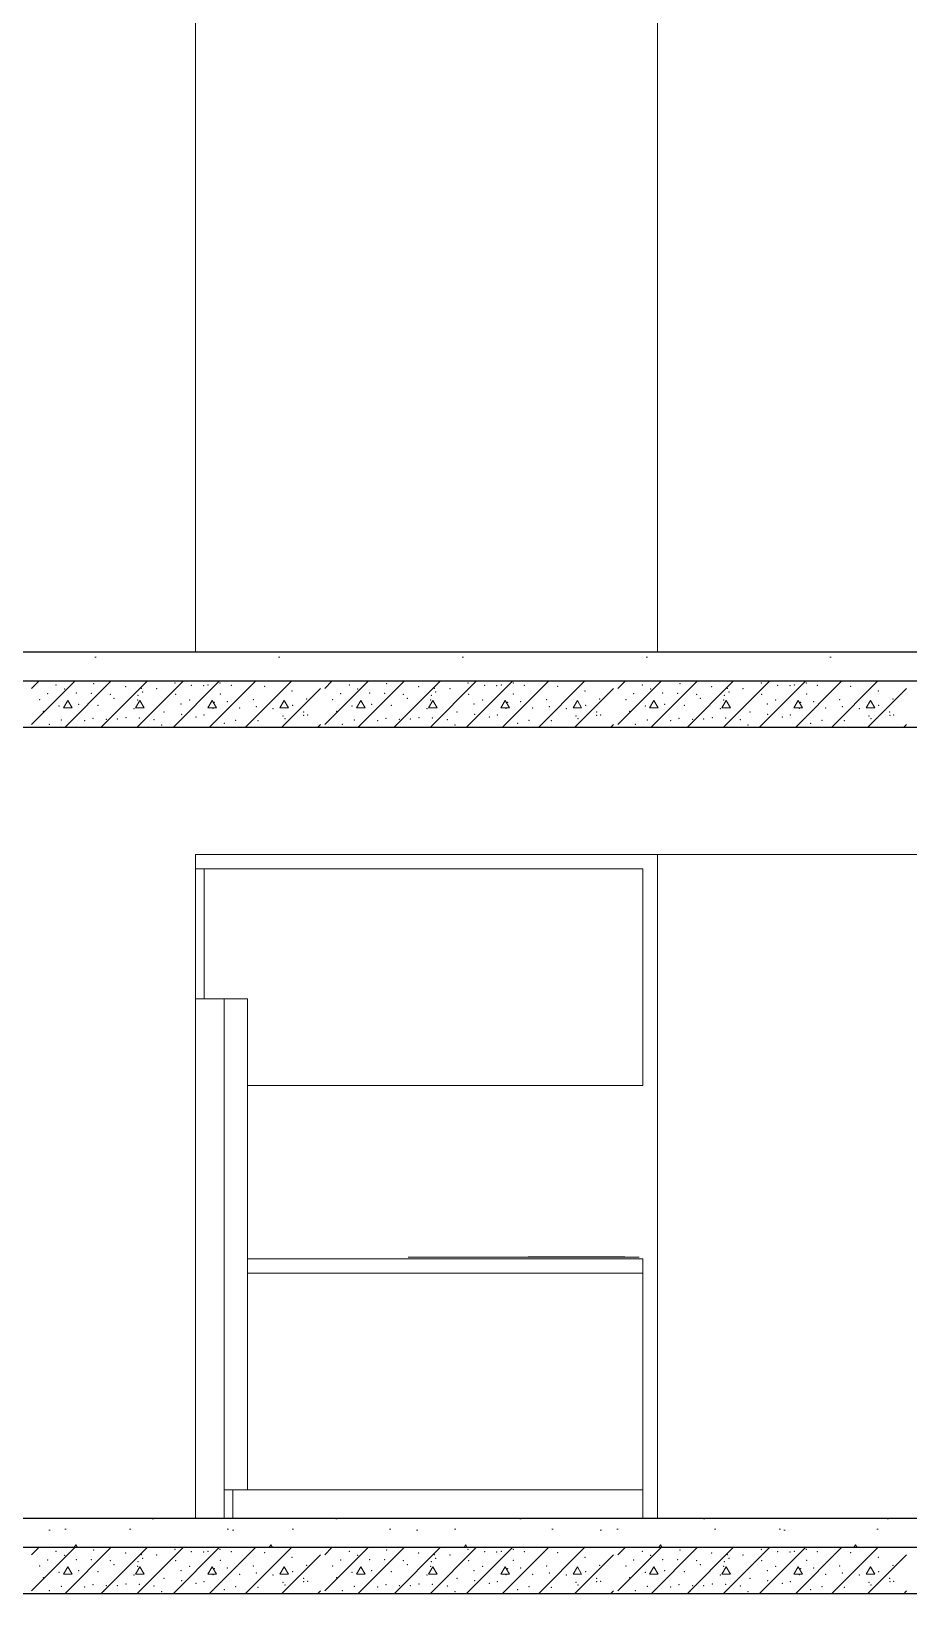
# Model space of a CAD drawing. Header units: millimetres. Extents: x 18162 to 7085488, y 72188 to 247925.
# Drawn here: x 4244244 to 4247283, y 110493 to 115903 of the extents above; entities that cross this region are included whole.
import ezdxf

# ---------------------------------------------------------------- set-up
doc = ezdxf.new("R2010")
doc.units = ezdxf.units.MM
doc.header["$MEASUREMENT"] = 0
for name, color, linetype in [('Archicad Doors', 7, 'Continuous'), ('Interior - Equipment', 7, 'Continuous'), ('Structural - Bearing', 7, 'Continuous')]:
    doc.layers.add(name, color=color, linetype=linetype)
pattern_1 = [(0, (4294986.6, 104752.7), (0, 1169.134), [73.125, -601.875]), (0, (4295324.1, 105337.3), (0, 1169.134), [73.125, -601.875]), (60, (4294986.6, 104752.7), (-1012.5, 584.567), [73.125, -601.875]), (60, (4295661.6, 104752.7), (-1012.5, 584.567), [73.125, -601.875]), (120, (4295059.7, 104752.7), (1012.5, 584.567), [73.125, -601.875]), (120, (4295734.7, 104752.7), (1012.5, 584.567), [73.125, -601.875]), (0, (4294986.58, 104865.2), (0, 225), [0, -225, 0, -337.5]), (45, (4295099.08, 104865.2), (-159.099, 159.099), [0, -168.75, 0, -281.25])]

# ---------------------------------------------------------------- blocks, each defined once
blk = doc.blocks.new('*X1282', base_point=(4294986.6, 104752.7))
at = {"layer": 'Structural - Bearing', "color": 7, "linetype": 'Continuous', "lineweight": 9}
for p, q in [((4244245.4, 113627.8), (4244270.3, 113652.7)), ((4244245.4, 113502.8), (4244395.3, 113652.7)), ((4244360.3, 113492.7), (4244520.3, 113652.7)), ((4244485.3, 113492.7), (4244645.3, 113652.7)), ((4244610.3, 113492.7), (4244770.3, 113652.7)), ((4244735.3, 113492.7), (4244895.3, 113652.7)), ((4244860.3, 113492.7), (4245020.3, 113652.7)), ((4244985.3, 113492.7), (4245145.3, 113652.7)), ((4245110.3, 113492.7), (4245245.4, 113627.8)), ((4245260.5, 113627.8), (4245285.4, 113652.7)), ((4245260.5, 113502.8), (4245410.4, 113652.7)), ((4245375.4, 113492.7), (4245535.4, 113652.7)), ((4245500.4, 113492.7), (4245660.4, 113652.7)), ((4245625.4, 113492.7), (4245785.4, 113652.7)), ((4245750.4, 113492.7), (4245910.4, 113652.7)), ((4245875.4, 113492.7), (4246035.4, 113652.7)), ((4246000.4, 113492.7), (4246160.4, 113652.7)), ((4246125.4, 113492.7), (4246260.5, 113627.8)), ((4246275.7, 113627.8), (4246300.5, 113652.7)), ((4246275.7, 113502.8), (4246425.5, 113652.7)), ((4246390.5, 113492.7), (4246550.5, 113652.7)), ((4246515.5, 113492.7), (4246675.5, 113652.7)), ((4246640.5, 113492.7), (4246800.5, 113652.7)), ((4246765.5, 113492.7), (4246925.5, 113652.7)), ((4246890.5, 113492.7), (4247050.5, 113652.7)), ((4247015.5, 113492.7), (4247175.5, 113652.7)), ((4247140.5, 113492.7), (4247275.7, 113627.8)), ((4244355.3, 113560.2), (4244370.4, 113586.2)), ((4244370.4, 113586.2), (4244385.3, 113560.2)), ((4244605.3, 113560.2), (4244620.4, 113586.2)), ((4244620.4, 113586.2), (4244635.3, 113560.2)), ((4244855.3, 113560.2), (4244870.4, 113586.2)), ((4244870.4, 113586.2), (4244885.3, 113560.2)), ((4245105.3, 113560.2), (4245120.4, 113586.2)), ((4245120.4, 113586.2), (4245135.3, 113560.2)), ((4245370.4, 113560.2), (4245385.5, 113586.2)), ((4245385.5, 113586.2), (4245400.4, 113560.2)), ((4245620.4, 113560.2), (4245635.5, 113586.2)), ((4245635.5, 113586.2), (4245650.4, 113560.2)), ((4245870.4, 113560.2), (4245885.5, 113586.2)), ((4245885.5, 113586.2), (4245900.4, 113560.2)), ((4246120.4, 113560.2), (4246135.5, 113586.2)), ((4246135.5, 113586.2), (4246150.4, 113560.2)), ((4246385.5, 113560.2), (4246400.7, 113586.2)), ((4246400.7, 113586.2), (4246415.6, 113560.2)), ((4246635.5, 113560.2), (4246650.7, 113586.2)), ((4246650.7, 113586.2), (4246665.6, 113560.2)), ((4246885.5, 113560.2), (4246900.7, 113586.2)), ((4246900.7, 113586.2), (4246915.6, 113560.2)), ((4247135.5, 113560.2), (4247150.7, 113586.2)), ((4247150.7, 113586.2), (4247165.6, 113560.2)), ((4244385.3, 113560.2), (4244355.3, 113560.2)), ((4244635.3, 113560.2), (4244605.3, 113560.2)), ((4244885.3, 113560.2), (4244855.3, 113560.2)), ((4245135.3, 113560.2), (4245105.3, 113560.2)), ((4245400.4, 113560.2), (4245370.4, 113560.2)), ((4245650.4, 113560.2), (4245620.4, 113560.2)), ((4245900.4, 113560.2), (4245870.4, 113560.2)), ((4246150.4, 113560.2), (4246120.4, 113560.2)), ((4246415.6, 113560.2), (4246385.5, 113560.2)), ((4246665.6, 113560.2), (4246635.5, 113560.2)), ((4246915.6, 113560.2), (4246885.5, 113560.2)), ((4247165.6, 113560.2), (4247135.5, 113560.2)), ((4245235.3, 113492.7), (4245245.4, 113502.8)), ((4246250.4, 113492.7), (4246260.5, 113502.8)), ((4247265.5, 113492.7), (4247275.7, 113502.8))]:
    blk.add_line(p, q, dxfattribs=at)
for p in [(4244330.1, 113640), (4244359.3, 113625.5), (4244460.2, 113643.9), (4244570.9, 113633.6), (4244624.9, 113628.4), (4244678.9, 113626.8), (4244742.1, 113646.9), (4244798.9, 113638.7), (4244841.2, 113637.7), (4244856.7, 113639.2), (4244898.4, 113646.9), (4244936.6, 113638.7), (4245052.1, 113634.5), (4245345.2, 113640), (4245374.4, 113625.5), (4245475.3, 113643.9), (4245586, 113633.6), (4245640, 113628.4), (4245694.1, 113626.8), (4245757.2, 113646.9), (4245814, 113638.7), (4245856.3, 113637.7), (4245871.8, 113639.2), (4245913.5, 113646.9), (4245951.8, 113638.7), (4246067.2, 113634.5), (4246360.4, 113640), (4246389.6, 113625.5), (4246490.4, 113643.9), (4246601.2, 113633.6), (4246655.1, 113628.4), (4246709.2, 113626.8), (4246772.3, 113646.9), (4246829.1, 113638.7), (4246871.5, 113637.7), (4246886.9, 113639.2), (4246928.6, 113646.9), (4246966.9, 113638.7), (4247082.4, 113634.5), (4244273.5, 113588.5), (4244300.5, 113610), (4244340.4, 113566.6), (4244400.8, 113611.4), (4244408, 113572.4), (4244452.5, 113611), (4244475.6, 113569.2), (4244518.2, 113607.1), (4244531.1, 113593.7), (4244612.1, 113587.2), (4244614, 113603.7), (4244629.9, 113614.8), (4244691.3, 113573.7), (4244743.8, 113606.7), (4244762.8, 113573.1), (4244792.4, 113587.2), (4244833.6, 113591.1), (4244878.7, 113579.5), (4244899.1, 113608.4), (4244923.8, 113581.4), (4245013.8, 113589.1), (4245147.2, 113619.1), (4245149.1, 113569.2), (4245198.1, 113591.1), (4245288.6, 113588.5), (4245315.6, 113610), (4245355.5, 113566.6), (4245415.9, 113611.4), (4245423.1, 113572.4), (4245467.6, 113611), (4245490.8, 113569.2), (4245533.3, 113607.1), (4245546.2, 113593.7), (4245627.3, 113587.2), (4245629.2, 113603.7), (4245645.1, 113614.8), (4245706.4, 113573.7), (4245759, 113606.7), (4245777.9, 113573.1), (4245807.5, 113587.2), (4245848.8, 113591.1), (4245893.8, 113579.5), (4245914.2, 113608.4), (4245939, 113581.4), (4246028.9, 113589.1), (4246162.3, 113619.1), (4246164.3, 113569.2), (4246213.2, 113591.1), (4246303.7, 113588.5), (4246330.7, 113610), (4246370.7, 113566.6), (4246431, 113611.4), (4246438.3, 113572.4), (4246482.8, 113611), (4246505.9, 113569.2), (4246548.4, 113607.1), (4246561.4, 113593.7), (4246642.4, 113587.2), (4246644.3, 113603.7), (4246660.2, 113614.8), (4246721.6, 113573.7), (4246774.1, 113606.7), (4246793.1, 113573.1), (4246822.7, 113587.2), (4246863.9, 113591.1), (4246909, 113579.5), (4246929.3, 113608.4), (4246954.1, 113581.4), (4247044, 113589.1), (4247177.4, 113619.1), (4247179.4, 113569.2), (4247228.3, 113591.1), (4244286.4, 113548), (4244347.9, 113518.7), (4244428.8, 113516), (4244457.6, 113524.1), (4244504.3, 113520.2), (4244542.2, 113521.2), (4244572.2, 113526.7), (4244600.1, 113557.3), (4244618.6, 113525.4), (4244669.7, 113519.9), (4244703.6, 113546), (4244764.5, 113537.9), (4244815.2, 113529), (4244842.8, 113535.1), (4244873.5, 113558.9), (4244952.5, 113517.1), (4244965.5, 113560.2), (4245023.4, 113564.5), (4245029.7, 113515.6), (4245081.7, 113557.1), (4245115.6, 113532.5), (4245122.4, 113523.3), (4245187.4, 113546.5), (4245187.5, 113534.7), (4245201.3, 113535.7), (4245301.6, 113548), (4245363.1, 113518.7), (4245444, 113516), (4245472.7, 113524.1), (4245519.4, 113520.2), (4245557.3, 113521.2), (4245587.3, 113526.7), (4245615.3, 113557.3), (4245633.7, 113525.4), (4245684.8, 113519.9), (4245718.7, 113546), (4245779.6, 113537.9), (4245830.4, 113529), (4245858, 113535.1), (4245888.7, 113558.9), (4245967.6, 113517.1), (4245980.6, 113560.2), (4246038.5, 113564.5), (4246044.9, 113515.6), (4246096.9, 113557.1), (4246130.7, 113532.5), (4246137.6, 113523.3), (4246202.5, 113546.5), (4246202.6, 113534.7), (4246216.4, 113535.7), (4246316.7, 113548), (4246378.2, 113518.7), (4246459.1, 113516), (4246487.9, 113524.1), (4246534.6, 113520.2), (4246572.4, 113521.2), (4246602.5, 113526.7), (4246630.4, 113557.3), (4246648.8, 113525.4), (4246699.9, 113519.9), (4246733.8, 113546), (4246794.8, 113537.9), (4246845.5, 113529), (4246873.1, 113535.1), (4246903.8, 113558.9), (4246982.7, 113517.1), (4246995.7, 113560.2), (4247053.7, 113564.5), (4247060, 113515.6), (4247112, 113557.1), (4247145.9, 113532.5), (4247152.7, 113523.3), (4247217.6, 113546.5), (4247217.7, 113534.7), (4247231.5, 113535.7), (4244306.5, 113503.2), (4244495.1, 113501.7), (4244696.2, 113500.4), (4244913, 113507), (4245321.6, 113503.2), (4245510.2, 113501.7), (4245711.4, 113500.4), (4245928.2, 113507), (4246336.8, 113503.2), (4246525.3, 113501.7), (4246726.5, 113500.4), (4246943.3, 113507)]:
    blk.add_point(p, dxfattribs=at)
blk = doc.blocks.new('*X1488', base_point=(4294986.6, 104752.7))
at = {"layer": 'Structural - Bearing', "color": 7, "linetype": 'Continuous', "lineweight": 9}
for p, q in [((4244245.4, 110627.8), (4244270.3, 110652.7)), ((4244245.4, 110502.8), (4244395.3, 110652.7)), ((4244360.3, 110492.7), (4244520.3, 110652.7)), ((4244485.3, 110492.7), (4244645.3, 110652.7)), ((4244610.3, 110492.7), (4244770.3, 110652.7)), ((4244735.3, 110492.7), (4244895.3, 110652.7)), ((4244860.3, 110492.7), (4245020.3, 110652.7)), ((4244985.3, 110492.7), (4245145.3, 110652.7)), ((4245260.5, 110627.8), (4245285.5, 110652.7)), ((4245260.5, 110502.8), (4245410.5, 110652.7)), ((4245375.5, 110492.7), (4245535.5, 110652.7)), ((4245500.5, 110492.7), (4245660.5, 110652.7)), ((4245625.5, 110492.7), (4245785.5, 110652.7)), ((4245750.5, 110492.7), (4245910.5, 110652.7)), ((4245875.5, 110492.7), (4246035.5, 110652.7)), ((4246000.5, 110492.7), (4246160.5, 110652.7)), ((4246275.7, 110627.8), (4246300.6, 110652.7)), ((4246275.7, 110502.8), (4246425.6, 110652.7)), ((4246390.6, 110492.7), (4246550.6, 110652.7)), ((4246515.6, 110492.7), (4246675.6, 110652.7)), ((4246640.6, 110492.7), (4246800.6, 110652.7)), ((4246765.6, 110492.7), (4246925.6, 110652.7)), ((4246890.6, 110492.7), (4247050.6, 110652.7)), ((4247015.6, 110492.7), (4247175.6, 110652.7)), ((4245110.3, 110492.7), (4245245.4, 110627.8)), ((4246125.5, 110492.7), (4246260.5, 110627.8)), ((4247140.6, 110492.7), (4247275.7, 110627.8)), ((4244355.3, 110560.1), (4244370.4, 110586.1)), ((4244385.3, 110560.1), (4244355.3, 110560.1)), ((4244370.4, 110586.1), (4244385.3, 110560.1)), ((4244605.3, 110560.1), (4244620.4, 110586.1)), ((4244635.3, 110560.1), (4244605.3, 110560.1)), ((4244620.4, 110586.1), (4244635.3, 110560.1)), ((4244855.3, 110560.1), (4244870.4, 110586.1)), ((4244885.3, 110560.1), (4244855.3, 110560.1)), ((4244870.4, 110586.1), (4244885.3, 110560.1)), ((4245105.3, 110560.1), (4245120.4, 110586.1)), ((4245135.3, 110560.1), (4245105.3, 110560.1)), ((4245120.4, 110586.1), (4245135.3, 110560.1)), ((4245370.4, 110560.1), (4245385.5, 110586.1)), ((4245400.4, 110560.1), (4245370.4, 110560.1)), ((4245385.5, 110586.1), (4245400.4, 110560.1)), ((4245620.4, 110560.1), (4245635.5, 110586.1)), ((4245650.4, 110560.1), (4245620.4, 110560.1)), ((4245635.5, 110586.1), (4245650.4, 110560.1)), ((4245870.4, 110560.1), (4245885.5, 110586.1)), ((4245900.4, 110560.1), (4245870.4, 110560.1)), ((4245885.5, 110586.1), (4245900.4, 110560.1)), ((4246120.4, 110560.1), (4246135.5, 110586.1)), ((4246150.4, 110560.1), (4246120.4, 110560.1)), ((4246135.5, 110586.1), (4246150.4, 110560.1)), ((4246385.5, 110560.1), (4246400.7, 110586.1)), ((4246415.6, 110560.1), (4246385.5, 110560.1)), ((4246400.7, 110586.1), (4246415.6, 110560.1)), ((4246635.5, 110560.1), (4246650.7, 110586.1)), ((4246665.6, 110560.1), (4246635.5, 110560.1)), ((4246650.7, 110586.1), (4246665.6, 110560.1)), ((4246885.5, 110560.1), (4246900.7, 110586.1)), ((4246915.6, 110560.1), (4246885.5, 110560.1)), ((4246900.7, 110586.1), (4246915.6, 110560.1)), ((4247135.5, 110560.1), (4247150.7, 110586.1)), ((4247165.6, 110560.1), (4247135.5, 110560.1)), ((4247150.7, 110586.1), (4247165.6, 110560.1)), ((4245235.3, 110492.7), (4245245.4, 110502.8)), ((4246250.5, 110492.7), (4246260.5, 110502.8)), ((4247265.6, 110492.7), (4247275.7, 110502.8))]:
    blk.add_line(p, q, dxfattribs=at)
for p in [(4244742.1, 110646.8), (4244898.4, 110646.9), (4245757.2, 110646.8), (4245913.5, 110646.9), (4246772.3, 110646.8), (4246928.6, 110646.9), (4244300.5, 110609.9), (4244330.1, 110640), (4244359.3, 110625.5), (4244400.8, 110611.3), (4244452.5, 110611), (4244460.2, 110643.8), (4244518.2, 110607.1), (4244531.1, 110593.6), (4244570.9, 110633.5), (4244614, 110603.6), (4244624.9, 110628.3), (4244629.9, 110614.8), (4244678.9, 110626.8), (4244743.8, 110606.7), (4244798.9, 110638.7), (4244833.6, 110591), (4244841.2, 110637.6), (4244856.7, 110639.1), (4244899.1, 110608.4), (4244936.6, 110638.7), (4245052.1, 110634.5), (4245147.2, 110619.1), (4245198.1, 110591), (4245315.6, 110609.9), (4245345.2, 110640), (4245374.4, 110625.5), (4245415.9, 110611.3), (4245467.6, 110611), (4245475.3, 110643.8), (4245533.3, 110607.1), (4245546.2, 110593.6), (4245586, 110633.5), (4245629.2, 110603.6), (4245640, 110628.3), (4245645.1, 110614.8), (4245694.1, 110626.8), (4245759, 110606.7), (4245814, 110638.7), (4245848.8, 110591), (4245856.3, 110637.6), (4245871.8, 110639.1), (4245914.2, 110608.4), (4245951.8, 110638.7), (4246067.2, 110634.5), (4246162.3, 110619.1), (4246213.2, 110591), (4246330.7, 110609.9), (4246360.4, 110640), (4246389.6, 110625.5), (4246431, 110611.3), (4246482.8, 110611), (4246490.4, 110643.8), (4246548.4, 110607.1), (4246561.4, 110593.6), (4246601.2, 110633.5), (4246644.3, 110603.6), (4246655.1, 110628.3), (4246660.2, 110614.8), (4246709.2, 110626.8), (4246774.1, 110606.7), (4246829.1, 110638.7), (4246863.9, 110591), (4246871.5, 110637.6), (4246886.9, 110639.1), (4246929.3, 110608.4), (4246966.9, 110638.7), (4247082.4, 110634.5), (4247177.4, 110619.1), (4247228.3, 110591), (4244273.5, 110588.5), (4244286.4, 110548), (4244340.4, 110566.6), (4244408, 110572.4), (4244475.6, 110569.1), (4244600.1, 110557.2), (4244612.1, 110587.2), (4244691.3, 110573.7), (4244703.6, 110546), (4244762.8, 110573), (4244764.5, 110537.9), (4244792.4, 110587.2), (4244873.5, 110558.8), (4244878.7, 110579.4), (4244923.8, 110581.3), (4244965.5, 110560.1), (4245013.8, 110589.1), (4245023.4, 110564.4), (4245081.7, 110557.1), (4245149.1, 110569.1), (4245187.4, 110546.4), (4245288.6, 110588.5), (4245301.6, 110548), (4245355.5, 110566.6), (4245423.1, 110572.4), (4245490.8, 110569.1), (4245615.3, 110557.2), (4245627.3, 110587.2), (4245706.4, 110573.7), (4245718.7, 110546), (4245777.9, 110573), (4245779.6, 110537.9), (4245807.5, 110587.2), (4245888.7, 110558.8), (4245893.8, 110579.4), (4245939, 110581.3), (4245980.6, 110560.1), (4246028.9, 110589.1), (4246038.5, 110564.4), (4246096.9, 110557.1), (4246164.3, 110569.1), (4246202.5, 110546.4), (4246303.7, 110588.5), (4246316.7, 110548), (4246370.7, 110566.6), (4246438.3, 110572.4), (4246505.9, 110569.1), (4246630.4, 110557.2), (4246642.4, 110587.2), (4246721.6, 110573.7), (4246733.8, 110546), (4246793.1, 110573), (4246794.8, 110537.9), (4246822.7, 110587.2), (4246903.8, 110558.8), (4246909, 110579.4), (4246954.1, 110581.3), (4246995.7, 110560.1), (4247044, 110589.1), (4247053.7, 110564.4), (4247112, 110557.1), (4247179.4, 110569.1), (4247217.6, 110546.4), (4244306.5, 110503.2), (4244347.9, 110518.6), (4244428.8, 110516), (4244457.6, 110524.1), (4244495.1, 110501.6), (4244504.3, 110520.2), (4244542.2, 110521.1), (4244572.2, 110526.6), (4244618.6, 110525.4), (4244669.7, 110519.9), (4244696.2, 110500.4), (4244815.2, 110529), (4244842.8, 110535.1), (4244913, 110507), (4244952.5, 110517.1), (4245029.7, 110515.5), (4245115.6, 110532.4), (4245122.4, 110523.2), (4245187.5, 110534.7), (4245201.3, 110535.6), (4245321.6, 110503.2), (4245363.1, 110518.6), (4245444, 110516), (4245472.7, 110524.1), (4245510.2, 110501.6), (4245519.4, 110520.2), (4245557.3, 110521.1), (4245587.3, 110526.6), (4245633.7, 110525.4), (4245684.8, 110519.9), (4245711.4, 110500.4), (4245830.4, 110529), (4245858, 110535.1), (4245928.2, 110507), (4245967.6, 110517.1), (4246044.9, 110515.5), (4246130.7, 110532.4), (4246137.6, 110523.2), (4246202.6, 110534.7), (4246216.4, 110535.6), (4246336.8, 110503.2), (4246378.2, 110518.6), (4246459.1, 110516), (4246487.9, 110524.1), (4246525.3, 110501.6), (4246534.6, 110520.2), (4246572.4, 110521.1), (4246602.5, 110526.6), (4246648.8, 110525.4), (4246699.9, 110519.9), (4246726.5, 110500.4), (4246845.5, 110529), (4246873.1, 110535.1), (4246943.3, 110507), (4246982.7, 110517.1), (4247060, 110515.5), (4247145.9, 110532.4), (4247152.7, 110523.2), (4247217.7, 110534.7), (4247231.5, 110535.6)]:
    blk.add_point(p, dxfattribs=at)

msp = doc.modelspace()

# ---------------------------------------------------------------- hatches: boundary and pattern name
at = {"layer": 'Structural - Bearing', "linetype": 'Continuous', "lineweight": 9}
h = msp.add_hatch(dxfattribs=at)
h.set_pattern_fill('Lightweight_Concrete_0003', style=0, pattern_type=2)
h.set_pattern_definition(pattern_1)
h.paths.add_polyline_path([(4244213.1, 113652.7), (4247713.1, 113652.7), (4247713.1, 113752.7), (4244213.1, 113752.7)])
h = msp.add_hatch(dxfattribs=at)
h.set_pattern_fill('Lightweight_Concrete_0003', style=0, pattern_type=2)
h.set_pattern_definition(pattern_1)
h.paths.add_polyline_path([(4244213.1, 110652.7), (4247713.1, 110652.7), (4247713.1, 110752.7), (4244213.1, 110752.7)])

# ---------------------------------------------------------------- linework, layer by layer
at = {"layer": 'Archicad Doors', "color": 7, "linetype": 'Continuous', "lineweight": 9}
for p, q in [((4244813.1, 113752.7), (4244813.1, 116052.7)), ((4244813.1, 110752.7), (4244813.1, 113052.7)), ((4244813.1, 113052.7), (4247313.1, 113052.7))]:
    msp.add_line(p, q, dxfattribs=at)
at = {"layer": 'Interior - Equipment', "color": 7, "linetype": 'Continuous', "lineweight": 13}
for p, q in [((4244813.1, 113002.7), (4244842.8, 113002.7)), ((4244842.8, 112552.7), (4244842.8, 113002.7)), ((4244842.8, 113002.7), (4246362.8, 113002.7)), ((4246362.8, 112252.7), (4246362.8, 113002.7)), ((4244813.1, 112552.7), (4244912.7, 112552.7)), ((4244912.7, 112552.7), (4244992.8, 112552.7)), ((4244912.7, 110852.7), (4244912.7, 112552.7)), ((4244912.8, 110752.7), (4244912.8, 112552.7)), ((4244992.8, 110852.7), (4244992.8, 112552.7)), ((4244992.8, 112252.7), (4246362.8, 112252.7)), ((4244992.8, 111652.7), (4246362.8, 111652.7)), ((4245549.6, 111657.7), (4245551.1, 111657.7)), ((4245551.1, 111657.7), (4245555.5, 111657.7)), ((4245555.5, 111657.7), (4245562, 111657.7)), ((4245562, 111657.7), (4245569.6, 111657.7)), ((4245569.6, 111657.7), (4246329.6, 111657.7)), ((4245964.6, 111659.7), (4246269.6, 111659.7)), ((4245964.6, 111657.7), (4245964.6, 111659.7)), ((4246269.6, 111657.7), (4246269.6, 111659.7)), ((4246269.6, 111659.7), (4246299.6, 111659.7)), ((4246299.6, 111657.7), (4246299.6, 111659.7)), ((4246329.6, 111657.7), (4246337.3, 111657.7)), ((4246337.3, 111657.7), (4246343.8, 111657.7)), ((4246343.8, 111657.7), (4246348.1, 111657.7)), ((4246348.1, 111657.7), (4246349.6, 111657.7)), ((4246362.8, 111602.7), (4246362.8, 111652.7)), ((4244992.8, 111602.7), (4246362.8, 111602.7)), ((4246362.8, 110852.7), (4246362.8, 111602.7)), ((4244912.7, 110852.7), (4244942.8, 110852.7)), ((4244942.8, 110752.7), (4244942.8, 110852.7)), ((4244942.8, 110852.7), (4244992.8, 110852.7)), ((4244992.8, 110852.7), (4246362.8, 110852.7)), ((4246362.8, 110752.7), (4246362.8, 110852.7))]:
    msp.add_line(p, q, dxfattribs=at)
at = {"layer": 'Structural - Bearing', "color": 7, "linetype": 'Continuous', "lineweight": 9}
for p, q in [((4246413.1, 113752.7), (4246413.1, 116052.7)), ((4246413.1, 110752.7), (4246413.1, 113052.7))]:
    msp.add_line(p, q, dxfattribs=at)
at = {"layer": 'Structural - Bearing', "color": 7, "linetype": 'Continuous', "lineweight": 25}
for p, q in [((4247713.1, 113752.7), (4244213.1, 113752.7)), ((4247713.1, 113492.7), (4244213.1, 113492.7)), ((4247713.1, 110752.7), (4244213.1, 110752.7)), ((4247713.1, 110492.7), (4244213.1, 110492.7))]:
    msp.add_line(p, q, dxfattribs=at)
at = {"layer": 'Structural - Bearing', "color": 7, "linetype": 'Continuous', "lineweight": 25, "flags": 128}
for points in [[(4250513.1, 113652.7), (4247813.1, 113652.7), (4247713.1, 113652.7), (4244213.1, 113652.7)], [(4250513.1, 110652.7), (4247813.1, 110652.7), (4247713.1, 110652.7), (4244213.1, 110652.7)]]:
    msp.add_lwpolyline(points, dxfattribs=at)

# ---------------------------------------------------------------- block references
at = {"layer": 'Structural - Bearing', "lineweight": 0}
for name in ['*X1282', '*X1488']:
    msp.add_blockref(name, (4294986.6, 104752.7), dxfattribs=at)

doc.saveas('drawing.dxf')
